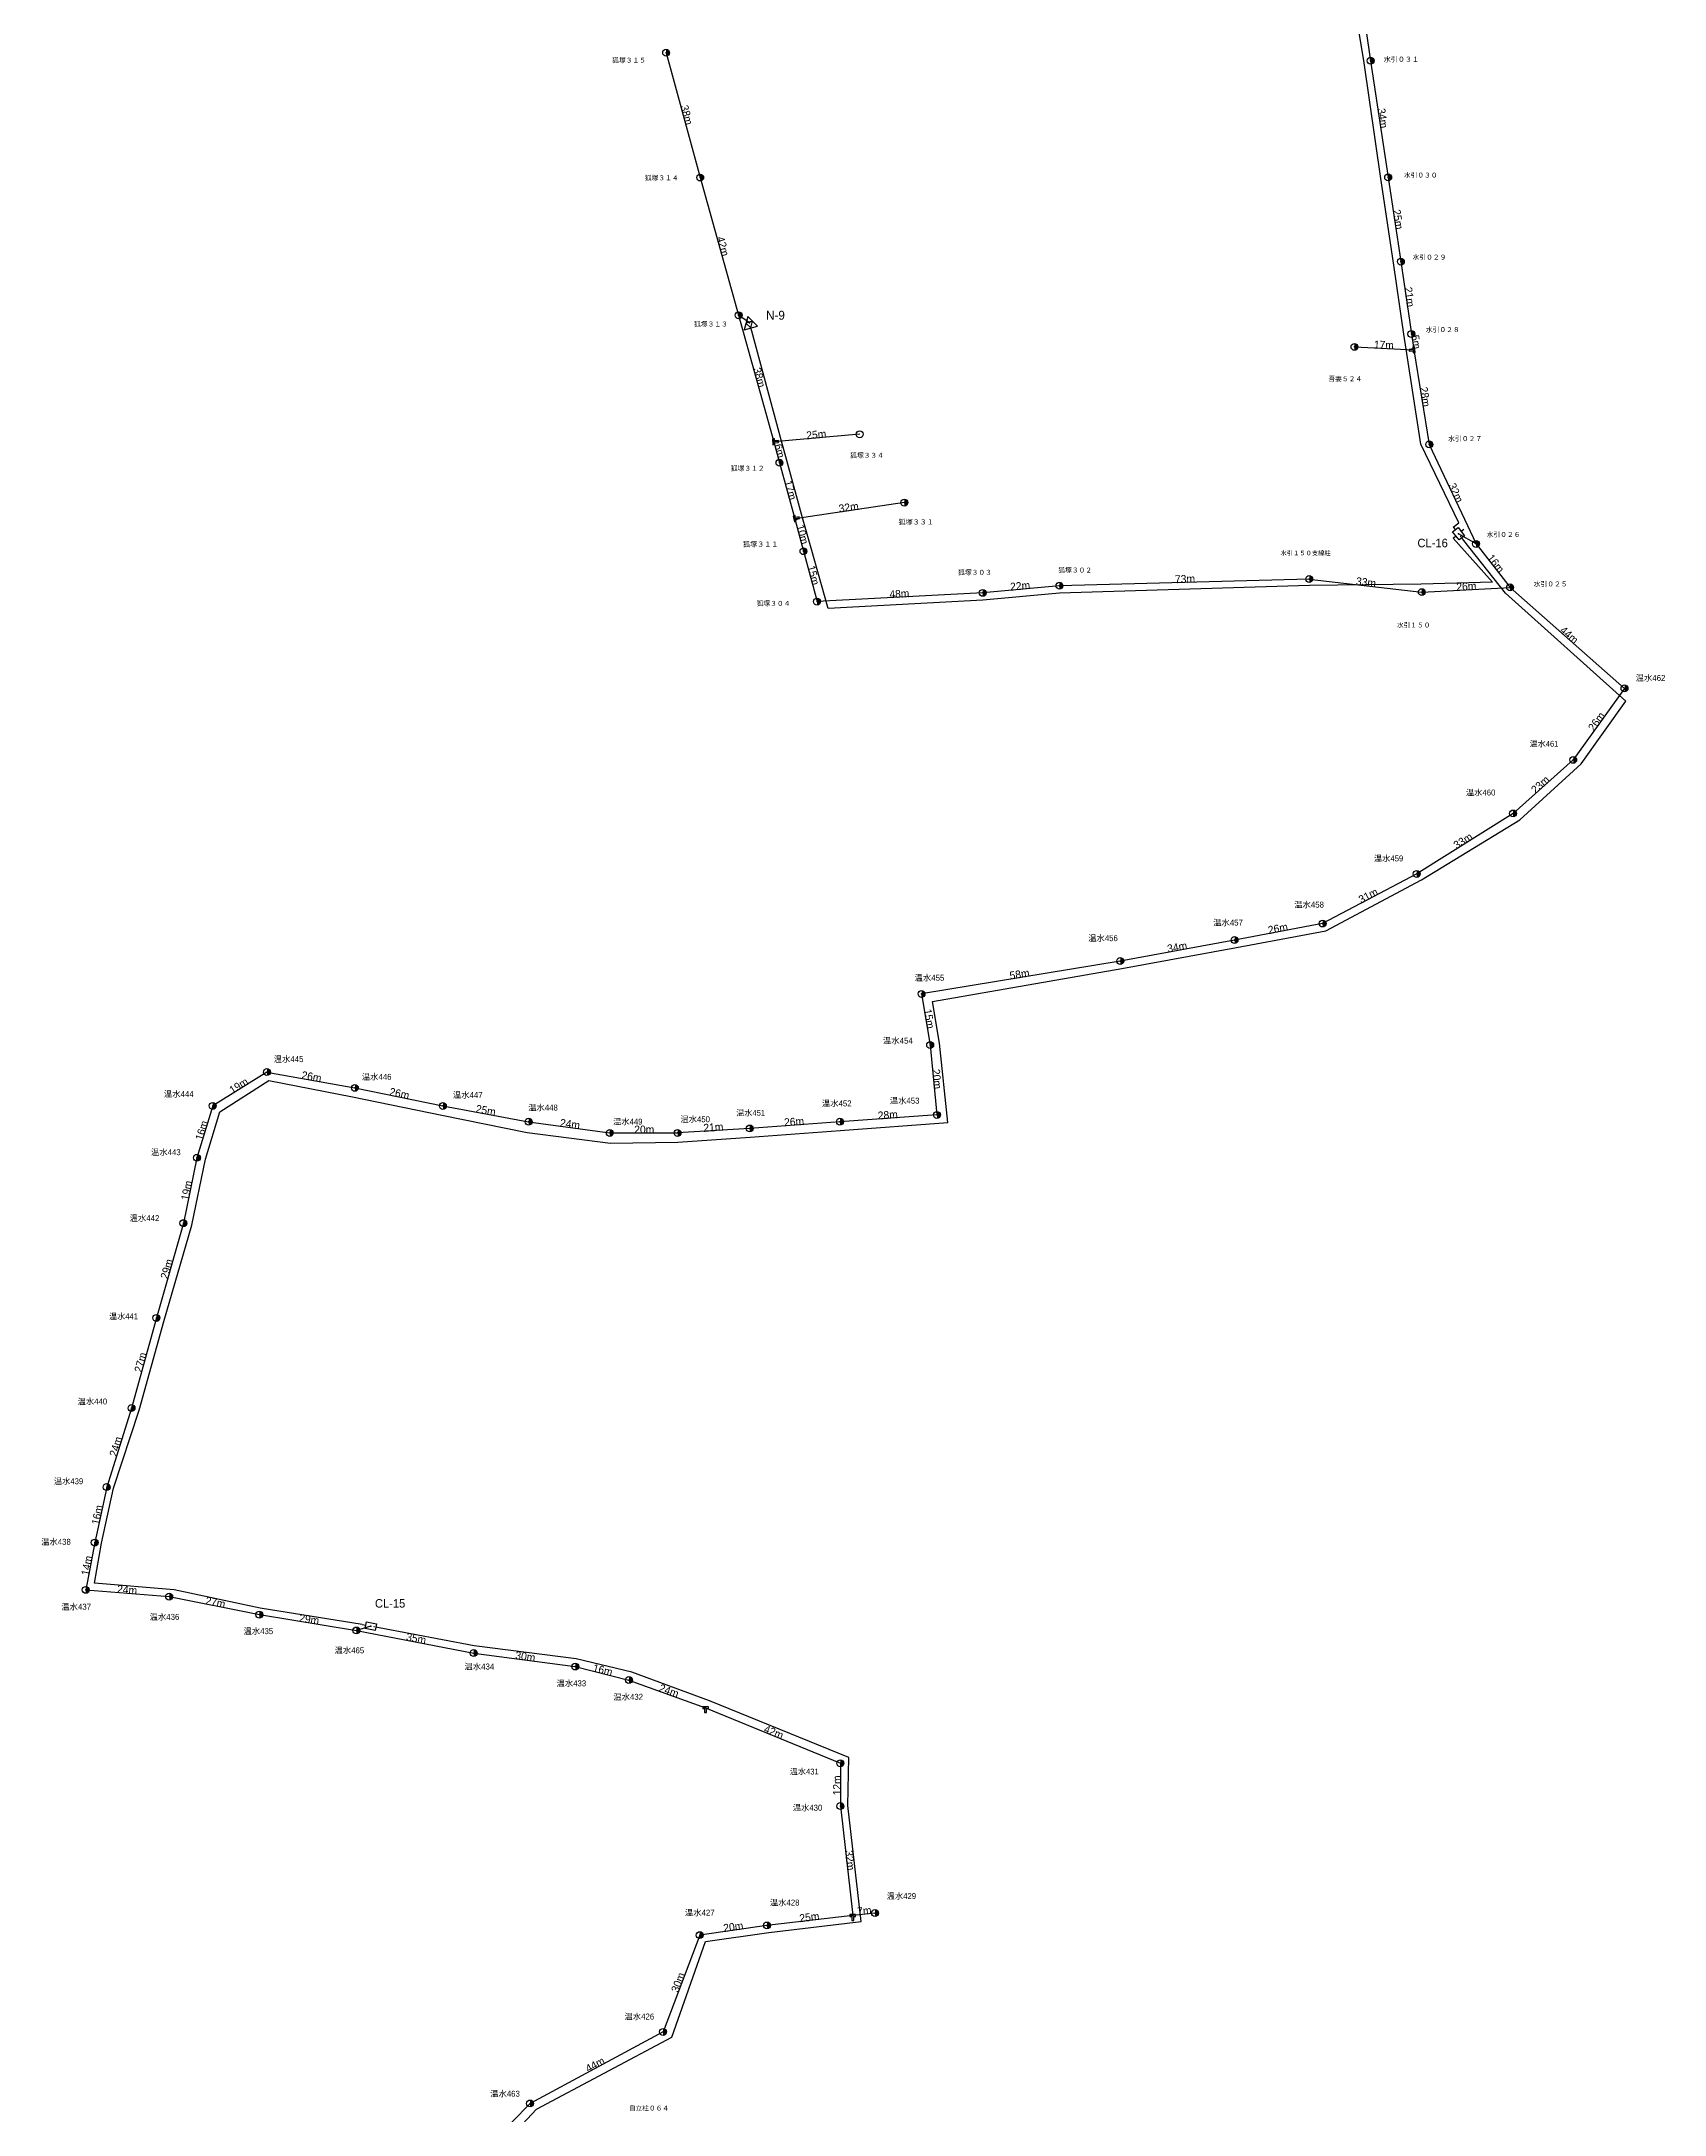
# Model space of a CAD drawing. Extents: x 11718 to 14317, y 5718 to 11395.
# Drawn here: x 11718 to 12190, y 8563 to 9165 of the extents above; entities that cross this region are included whole.
import ezdxf
from ezdxf.enums import TextEntityAlignment as Align

# ---------------------------------------------------------------- set-up
doc = ezdxf.new("R2010")
doc.units = 0
doc.layers.get('0').update_dxf_attribs({"lineweight": 25})
for name, color, linetype, lineweight in [('DROP', 6, 'Continuous', 25), ('IN', 7, 'Continuous', 25), ('KAN', 3, 'Continuous', 25), ('KPLINK', 2, 'Continuous', 25), ('MESSEN', 9, 'Continuous', 25), ('POLE', 7, 'Continuous', 25), ('SPAN', 7, 'Continuous', 25)]:
    doc.layers.add(name, color=color, linetype=linetype, lineweight=lineweight)
doc.styles.add('MS PGothic', font='')
doc.styles.get("Standard").update_dxf_attribs({"font": 'txt.shx', "bigfont": 'extfont2'})
doc.styles.get('MS PGothic').set_extended_font_data('ＭＳ Ｐゴシック')

# ---------------------------------------------------------------- blocks, each defined once
blk = doc.blocks.new('T_CP')
at = {"transparency": 33554687}
h = blk.add_hatch(color=256, dxfattribs=at)
edge = h.paths.add_edge_path()
edge.add_spline(control_points=[(0, -1), (0.09, -1), (0.26, -0.98), (0.51, -0.88), (0.72, -0.72), (0.88, -0.51), (0.98, -0.26), (1.01, 0), (0.98, 0.26), (0.88, 0.51), (0.72, 0.72), (0.51, 0.88), (0.26, 0.98), (0.09, 1), (0, 1)], knot_values=[0, 0, 0, 0, 0.261052, 0.522105, 0.783157, 1.04421, 1.305262, 1.566314, 1.827367, 2.088419, 2.349471, 2.610524, 2.871576, 3.132629, 3.132629, 3.132629, 3.132629], weights=[1, 1, 1, 1, 1, 1, 1, 1, 1, 1, 1, 1, 1, 1, 1], degree=3, periodic=0)
edge.add_line((0, 1), (0, 0))
edge.add_line((0, 0), (0, -1))
blk.add_circle((0, 0), 1)
blk.add_point((0, 0))
at = {"layer": 'SPAN', "flags": 1}
for tag in ['V7', 'V8', 'V1', 'V2', 'V4', 'V3', 'V5', 'V6']:
    blk.add_attdef(tag, (0, 0), '', height=0.2, dxfattribs=at)
blk = doc.blocks.new('T_BUN')
blk.add_lwpolyline([(-0.84, 0.28), (-0.84, -0.28), (-0.28, -0.28), (-0.28, -1.4), (0.28, -1.4), (0.28, -0.28), (0.84, -0.28), (0.84, 0.28), (-0.84, 0.28)], close=True)
blk.add_point((0, 0))
at = {"layer": 'SPAN', "flags": 1}
for tag in ['V2', 'V7', 'V8', 'V4', 'V3', 'V5', 'V6', 'V1']:
    blk.add_attdef(tag, (0, 0), '', height=0.2, dxfattribs=at)
blk = doc.blocks.new('T_WP')
at = {"linetype": 'Continuous'}
blk.add_circle((0, 0), 1, dxfattribs=at)
at = {"layer": 'SPAN', "flags": 1}
for tag in ['V1', 'V2', 'V3', 'V4', 'V5', 'V6', 'V7', 'V8']:
    blk.add_attdef(tag, (0, 0), '', height=0.2, dxfattribs=at)
blk = doc.blocks.new('CL_CL1')
at = {"layer": 'IN', "transparency": 33554687}
h = blk.add_hatch(color=256, dxfattribs=at)
edge = h.paths.add_edge_path()
edge.add_spline(control_points=[(1.7, 0), (1.7, 0.02), (1.7, 0.05), (1.68, 0.1), (1.64, 0.14), (1.6, 0.18), (1.55, 0.2), (1.5, 0.2), (1.45, 0.2), (1.4, 0.18), (1.36, 0.14), (1.32, 0.1), (1.3, 0.05), (1.3, 0.02), (1.3, 0)], knot_values=[0, 0, 0, 0, 0.05221, 0.104421, 0.156631, 0.208842, 0.261052, 0.313263, 0.365473, 0.417684, 0.469894, 0.522105, 0.574315, 0.626526, 0.626526, 0.626526, 0.626526], weights=[1, 1, 1, 1, 1, 1, 1, 1, 1, 1, 1, 1, 1, 1, 1], degree=3, periodic=0)
edge.add_line((1.3, 0), (1.5, 0))
edge.add_line((1.5, 0), (1.7, 0))
h = blk.add_hatch(color=256, dxfattribs=at)
edge = h.paths.add_edge_path()
edge.add_spline(control_points=[(1.3, 0), (1.3, -0.02), (1.3, -0.05), (1.32, -0.1), (1.36, -0.14), (1.4, -0.18), (1.45, -0.2), (1.5, -0.2), (1.55, -0.2), (1.6, -0.18), (1.64, -0.14), (1.68, -0.1), (1.7, -0.05), (1.7, -0.02), (1.7, 0)], knot_values=[0, 0, 0, 0, 0.05221, 0.104421, 0.156631, 0.208842, 0.261052, 0.313263, 0.365473, 0.417684, 0.469894, 0.522105, 0.574315, 0.626526, 0.626526, 0.626526, 0.626526], weights=[1, 1, 1, 1, 1, 1, 1, 1, 1, 1, 1, 1, 1, 1, 1], degree=3, periodic=0)
edge.add_line((1.7, 0), (1.5, 0))
edge.add_line((1.5, 0), (1.3, 0))
for p, q in [((0, 0), (1, 0)), ((5, 0), (4, 0))]:
    blk.add_line(p, q)
blk.add_lwpolyline([(1, -1), (1, 1), (4, 1), (4, -1), (1, -1)], close=True)
blk.add_point((2.5, 0))
at = {"layer": 'SPAN', "flags": 1}
for tag in ['V8', 'V7', 'V6', 'V5', 'V4', 'V3', 'V2', 'V1']:
    blk.add_attdef(tag, (0, 0), '', height=0.2, dxfattribs=at)
blk = doc.blocks.new('CL_CL2')
at = {"layer": 'IN', "transparency": 33554687}
h = blk.add_hatch(color=256, dxfattribs=at)
edge = h.paths.add_edge_path()
edge.add_spline(control_points=[(1.7, 0), (1.7, 0.02), (1.7, 0.05), (1.68, 0.1), (1.64, 0.14), (1.6, 0.18), (1.55, 0.2), (1.5, 0.2), (1.45, 0.2), (1.4, 0.18), (1.36, 0.14), (1.32, 0.1), (1.3, 0.05), (1.3, 0.02), (1.3, 0)], knot_values=[0, 0, 0, 0, 0.05221, 0.104421, 0.156631, 0.208842, 0.261052, 0.313263, 0.365473, 0.417684, 0.469894, 0.522105, 0.574315, 0.626526, 0.626526, 0.626526, 0.626526], weights=[1, 1, 1, 1, 1, 1, 1, 1, 1, 1, 1, 1, 1, 1, 1], degree=3, periodic=0)
edge.add_line((1.3, 0), (1.5, 0))
edge.add_line((1.5, 0), (1.7, 0))
h = blk.add_hatch(color=256, dxfattribs=at)
edge = h.paths.add_edge_path()
edge.add_spline(control_points=[(1.3, 0), (1.3, -0.02), (1.3, -0.05), (1.32, -0.1), (1.36, -0.14), (1.4, -0.18), (1.45, -0.2), (1.5, -0.2), (1.55, -0.2), (1.6, -0.18), (1.64, -0.14), (1.68, -0.1), (1.7, -0.05), (1.7, -0.02), (1.7, 0)], knot_values=[0, 0, 0, 0, 0.05221, 0.104421, 0.156631, 0.208842, 0.261052, 0.313263, 0.365473, 0.417684, 0.469894, 0.522105, 0.574315, 0.626526, 0.626526, 0.626526, 0.626526], weights=[1, 1, 1, 1, 1, 1, 1, 1, 1, 1, 1, 1, 1, 1, 1], degree=3, periodic=0)
edge.add_line((1.7, 0), (1.5, 0))
edge.add_line((1.5, 0), (1.3, 0))
for p, q in [((0, 0), (1, 0)), ((2.5, 2), (2.5, 1)), ((5, 0), (4, 0)), ((2.5, -2), (2.5, -1))]:
    blk.add_line(p, q)
blk.add_lwpolyline([(1, -1), (1, 1), (4, 1), (4, -1), (1, -1)], close=True)
blk.add_point((2.5, 0))
at = {"layer": 'SPAN', "flags": 1}
for tag in ['V8', 'V7', 'V6', 'V5', 'V4', 'V3', 'V2', 'V1']:
    blk.add_attdef(tag, (0, 0), '', height=0.2, dxfattribs=at)
blk = doc.blocks.new('NODE_NODE1')
blk.add_line((0, 0), (1, 0))
for points in [[(1, -2), (4.46, 0), (1, 2), (1, -2)], [(2.73, 1), (1, 0), (2.73, -1), (2.73, 1)]]:
    blk.add_lwpolyline(points, close=True)
blk.add_point((2.5, 0))
at = {"layer": 'SPAN', "flags": 1}
for tag in ['V2', 'V3', 'V5', 'V6', 'V4', 'V8', 'V7', 'V1']:
    blk.add_attdef(tag, (0, 0), '', height=0.2, dxfattribs=at)

msp = doc.modelspace()

# ---------------------------------------------------------------- linework, layer by layer
at = {"layer": 'DROP'}
msp.add_lwpolyline([(12128.44, 9020.64), (12139.85, 9007.88), (12119.17, 9007.23), (12086.71, 9006.89), (12014.11, 9004.68), (11991.85, 9002.58), (11946.89, 9000.15), (11942.01, 9017.73), (11939.48, 9026.55), (11934.91, 9043.15), (11933.34, 9048.82), (11924.7, 9080.71)], dxfattribs=at)
at = {"layer": 'KAN'}
for points in [[(12128.45, 9023.85), (12130.12, 9025.09), (12119.06, 9047.92), (12114.76, 9075.48), (12114.1, 9079.89), (12111.15, 9100.54), (12107.43, 9125.11), (12102.57, 9158.63), (12099.05, 9180.4), (12096.01, 9200.53), (12093.24, 9221.01), (12092.06, 9252.81), (12092.6, 9275.73), (12092.72, 9281.46), (12096.03, 9310.95), (12097.14, 9315.08), (12102.43, 9348.2), (12106.9, 9391.39), (12111.72, 9422.57), (12112.61, 9431.26), (12114.7, 9454.71), (12111.48, 9481.71), (12144.16, 9486.02)], [(11811.62, 8705.16), (11781.91, 8709.85), (11756.97, 8715.17), (11733.82, 8717.12), (11735.9, 8728.72), (11739.4, 8744.71), (11746.79, 8767.39), (11753.94, 8793.09), (11762.08, 8821.13), (11766.06, 8840.29), (11770.27, 8854.05), (11784.48, 8863.08), (11808.73, 8858.38), (11834.73, 8853.06), (11859.49, 8848.03), (11883.71, 8844.93), (11903.23, 8845.21), (11924.28, 8846.68), (11950.41, 8848.64), (11981.64, 8850.96), (11979.26, 8873.94), (11977.25, 8886.03), (12032.19, 8895.63), (12065.47, 8901.71), (12091.47, 8906.54), (12119.21, 8921.42), (12147.78, 8938.85), (12165.58, 8955.04), (12178.62, 8973.27), (12143.66, 9004.68), (12131.56, 9019.93)], [(11839.05, 8539.64), (11862.24, 8564.43), (11901.47, 8585.28), (11911.32, 8613.07), (11929.72, 8615.71), (11956.48, 8618.89), (11952.6, 8652.61), (11952.96, 8666.56), (11912.41, 8682.98), (11889.86, 8691.28), (11873.71, 8695.2), (11844.12, 8698.99), (11816.52, 8704.2)]]:
    msp.add_lwpolyline(points, dxfattribs=at)
at = {"layer": 'KPLINK'}
for p, q in [((11924.05, 9083.12), (11920.91, 9085.34)), ((12135.09, 9018.95), (12130, 9021.89)), ((11814.07, 8704.68), (11809.9, 8703.41))]:
    msp.add_line(p, q, dxfattribs=at)
at = {"layer": 'MESSEN'}
for p, q in [((12101.31, 9180.22), (12104.46, 9159.24)), ((11899.86, 9161.6), (11909.75, 9125.34)), ((12104.46, 9159.24), (12109.56, 9125.4)), ((11909.75, 9125.34), (11920.91, 9085.34)), ((12109.56, 9125.4), (12113.25, 9100.92)), ((12113.25, 9100.92), (12116.31, 9079.91)), ((11920.91, 9085.34), (11931.1, 9048.6)), ((12116.31, 9079.91), (12117.05, 9075.33)), ((12099.78, 9076.17), (12117.05, 9075.33)), ((12117.05, 9075.33), (12121.5, 9047.85)), ((11956.09, 9050.8), (11931.1, 9048.6)), ((11931.1, 9048.6), (11932.78, 9042.52)), ((11932.78, 9042.52), (11937.21, 9026.28)), ((12121.5, 9047.85), (12135.09, 9018.95)), ((11969.04, 9030.94), (11937.21, 9026.28)), ((11937.21, 9026.28), (11939.74, 9016.84)), ((12135.09, 9018.95), (12144.99, 9006.31)), ((11939.74, 9016.84), (11943.68, 9002.2)), ((12014.09, 9006.8), (11991.8, 9004.73)), ((12086.63, 9008.73), (12014.09, 9006.8)), ((12086.63, 9008.73), (12119.33, 9004.94)), ((11991.8, 9004.73), (11943.68, 9002.2)), ((12119.33, 9004.94), (12144.99, 9006.31)), ((12144.99, 9006.31), (12178.2, 8976.98)), ((12178.2, 8976.98), (12163.3, 8956.24)), ((12163.3, 8956.24), (12145.82, 8940.67)), ((12145.82, 8940.67), (12117.86, 8923.1)), ((12117.86, 8923.1), (12090.52, 8908.71)), ((12090.52, 8908.71), (12064.94, 8903.92)), ((12064.94, 8903.92), (12031.74, 8897.82)), ((12031.74, 8897.82), (11974.04, 8888.27)), ((11974.04, 8888.27), (11976.54, 8873.42)), ((11976.54, 8873.42), (11978.51, 8853.12)), ((11783.91, 8865.56), (11768.18, 8855.74)), ((11783.91, 8865.56), (11809.46, 8860.98)), ((11809.46, 8860.98), (11835.01, 8855.74)), ((11768.18, 8855.74), (11763.59, 8840.68)), ((11835.01, 8855.74), (11859.91, 8851.15)), ((11859.91, 8851.15), (11883.5, 8847.88)), ((11950.33, 8851.15), (11924.12, 8849.19)), ((11978.51, 8853.12), (11950.33, 8851.15)), ((11883.5, 8847.88), (11903.16, 8847.88)), ((11924.12, 8849.19), (11903.16, 8847.88)), ((11763.59, 8840.68), (11759.66, 8821.69)), ((11759.66, 8821.69), (11751.8, 8794.18)), ((11751.8, 8794.18), (11744.59, 8767.99)), ((11744.59, 8767.99), (11737.39, 8745.07)), ((11737.39, 8745.07), (11733.9, 8728.95)), ((11733.9, 8728.95), (11731.28, 8715.2)), ((11731.28, 8715.2), (11755.52, 8713.23)), ((11755.52, 8713.23), (11781.73, 8708)), ((11781.73, 8708), (11809.9, 8703.41)), ((11809.9, 8703.41), (11843.98, 8696.86)), ((11843.98, 8696.86), (11873.46, 8692.93)), ((11873.46, 8692.93), (11889.05, 8689)), ((11889.05, 8689), (11911.31, 8680.99)), ((11911.31, 8680.99), (11950.46, 8664.84)), ((11950.46, 8664.84), (11950.46, 8652.43)), ((11950.46, 8652.43), (11954.05, 8620.61)), ((11960.52, 8621.33), (11954.05, 8620.61)), ((11929.15, 8617.74), (11909.6, 8614.94)), ((11954.05, 8620.61), (11929.15, 8617.74)), ((11909.6, 8614.94), (11898.95, 8586.83)), ((11898.95, 8586.83), (11860.33, 8566.05)), ((11860.33, 8566.05), (11837.34, 8542.67))]:
    msp.add_line(p, q, dxfattribs=at)

# ---------------------------------------------------------------- block references
at = {"layer": 'DROP', "rotation": 104.9601140007496}
msp.add_blockref('NODE_NODE1', (11924.7, 9080.71), dxfattribs=at)
at = {"layer": 'KAN'}
for name, p, rotation in [('CL_CL2', (12131.56, 9019.93), 128.4452285559488), ('CL_CL1', (11816.52, 8704.2), 168.9758948608044)]:
    msp.add_blockref(name, p, dxfattribs=dict(at, rotation=rotation))
at = {"layer": 'POLE'}
for name, p in [('T_CP', (11899.86, 9161.6)), ('T_CP', (12104.46, 9159.24)), ('T_CP', (11909.75, 9125.34)), ('T_CP', (12109.56, 9125.4)), ('T_CP', (12113.25, 9100.92)), ('T_CP', (11920.91, 9085.34)), ('T_CP', (12116.31, 9079.91)), ('T_CP', (12099.78, 9076.17)), ('T_WP', (11956.09, 9050.8)), ('T_CP', (12121.5, 9047.85)), ('T_CP', (11932.78, 9042.52)), ('T_CP', (11969.04, 9030.94)), ('T_CP', (12135.09, 9018.95)), ('T_CP', (11939.74, 9016.84)), ('T_CP', (12014.09, 9006.8)), ('T_CP', (12086.63, 9008.73)), ('T_CP', (12144.99, 9006.31)), ('T_CP', (11943.68, 9002.2)), ('T_CP', (11991.8, 9004.73)), ('T_CP', (12119.33, 9004.94)), ('T_CP', (12178.2, 8976.98)), ('T_CP', (12163.3, 8956.24)), ('T_CP', (12145.82, 8940.67)), ('T_CP', (12117.86, 8923.1)), ('T_CP', (12064.94, 8903.92)), ('T_CP', (12090.52, 8908.71)), ('T_CP', (12031.74, 8897.82)), ('T_CP', (11974.04, 8888.27)), ('T_CP', (11976.54, 8873.42)), ('T_CP', (11783.91, 8865.56)), ('T_CP', (11809.46, 8860.98)), ('T_CP', (11768.18, 8855.74)), ('T_CP', (11835.01, 8855.74)), ('T_CP', (11859.91, 8851.15)), ('T_CP', (11924.12, 8849.19)), ('T_CP', (11950.33, 8851.15)), ('T_CP', (11978.51, 8853.12)), ('T_CP', (11883.5, 8847.88)), ('T_CP', (11903.16, 8847.88)), ('T_CP', (11763.59, 8840.68)), ('T_CP', (11759.66, 8821.69)), ('T_CP', (11751.8, 8794.18)), ('T_CP', (11744.59, 8767.99)), ('T_CP', (11737.39, 8745.07)), ('T_CP', (11733.9, 8728.95)), ('T_CP', (11731.28, 8715.2)), ('T_CP', (11755.52, 8713.23)), ('T_CP', (11781.73, 8708)), ('T_CP', (11809.9, 8703.41)), ('T_CP', (11843.98, 8696.86)), ('T_CP', (11873.46, 8692.93)), ('T_CP', (11889.05, 8689)), ('T_BUN', (11911.31, 8680.99)), ('T_CP', (11950.46, 8664.84)), ('T_CP', (11950.46, 8652.43)), ('T_CP', (11960.52, 8621.33)), ('T_CP', (11909.6, 8614.94)), ('T_CP', (11929.15, 8617.74)), ('T_BUN', (11954.05, 8620.61)), ('T_CP', (11898.95, 8586.83)), ('T_CP', (11860.33, 8566.05))]:
    msp.add_blockref(name, p, dxfattribs=at)
for p, rotation in [((12117.05, 9075.33), 276.281792009957), ((11931.1, 9048.6), 93.2712183431851), ((11937.21, 9026.28), 102.2435642814742)]:
    msp.add_blockref('T_BUN', p, dxfattribs=dict(at, rotation=rotation))

# ---------------------------------------------------------------- texts
at = {"layer": 'DROP', "style": 'MS PGothic'}
msp.add_text('N-9', height=2.594, dxfattribs=at).set_placement((11928.87, 9083.28), align=Align.BOTTOM_LEFT)
at = {"layer": 'KAN', "style": 'MS PGothic'}
for s, height, p in [('CL-16', 2.475, (12118.06, 9017.23)), ('CL-15', 2.471, (11815.29, 8709.3))]:
    msp.add_text(s, height=height, dxfattribs=at).set_placement(p, align=Align.BOTTOM_LEFT)
at = {"layer": 'POLE', "style": 'MS PGothic'}
for s, height, p in [('狐塚３１５', 1.399, (11884.21, 9158.29)), ('水引０３１', 1.469, (12108.26, 9158.5)), ('水引０３０', 1.396, (12114.13, 9124.92)), ('狐塚３１４', 1.395, (11893.7, 9124.12)), ('水引０２９', 1.404, (12116.63, 9101.1)), ('狐塚３１３', 1.403, (11907.96, 9081.66)), ('水引０２８', 1.404, (12120.51, 9080.05)), ('吾妻５２４', 1.399, (12092.21, 9065.78)), ('水引０２７', 1.414, (12126.98, 9048.38)), ('狐塚３３４', 1.395, (11953.33, 9043.55)), ('狐塚３１２', 1.399, (11918.66, 9039.79)), ('狐塚３３１', 1.466, (11967.34, 9024.15)), ('狐塚３１１', 1.466, (11922.19, 9017.7)), ('水引０２６', 1.402, (12138.17, 9020.56)), ('水引１５０支線柱', 1.301, (12078.29, 9015.25)), ('狐塚３０３', 1.403, (11984.65, 9009.57)), ('狐塚３０２', 1.399, (12013.77, 9010.22)), ('水引０２５', 1.402, (12151.84, 9006.18)), ('狐塚３０４', 1.395, (11926.17, 9000.55)), ('水引１５０', 1.396, (12112.08, 8994.26)), ('温水462', 1.731, (12181.44, 8978.65)), ('温水461', 1.683, (12150.63, 8959.57)), ('温水460', 1.723, (12132.12, 8945.37)), ('温水459', 1.713, (12105.41, 8926.24)), ('温水457', 1.736, (12058.72, 8907.6)), ('温水458', 1.728, (12082.29, 8912.82)), ('温水456', 1.733, (12022.42, 8903.07)), ('温水455', 1.731, (11972.02, 8891.57)), ('温水454', 1.74, (11962.82, 8873.3)), ('温水445', 1.731, (11785.88, 8867.95)), ('温水446', 1.733, (11811.46, 8862.8)), ('温水444', 1.74, (11753.98, 8857.81)), ('温水447', 1.736, (11837.9, 8857.53)), ('温水448', 1.728, (11859.79, 8853.88)), ('温水452', 1.731, (11945.09, 8855.08)), ('温水453', 1.731, (11964.81, 8855.88)), ('温水449', 1.713, (11884.45, 8849.81)), ('温水450', 1.723, (11904, 8850.5)), ('温水451', 1.683, (11920.21, 8852.38)), ('温水443', 1.731, (11750.24, 8840.92)), ('温水442', 1.731, (11744.04, 8821.77)), ('温水441', 1.683, (11738.05, 8793.28)), ('温水440', 1.723, (11728.93, 8768.53)), ('温水439', 1.713, (11722.02, 8745.37)), ('温水438', 1.728, (11718.34, 8727.77)), ('温水437', 1.736, (11724.18, 8708.9)), ('温水436', 1.733, (11749.84, 8705.97)), ('温水435', 1.731, (11777.11, 8701.83)), ('温水465', 1.731, (11803.54, 8696.25)), ('温水434', 1.74, (11841.27, 8691.54)), ('温水433', 1.731, (11868.01, 8686.66)), ('温水432', 1.731, (11884.52, 8682.75)), ('温水431', 1.683, (11935.78, 8661.09)), ('温水430', 1.723, (11936.63, 8650.56)), ('温水429', 1.713, (11963.91, 8624.91)), ('温水427', 1.736, (11905.29, 8620.06)), ('温水428', 1.728, (11929.98, 8623.01)), ('温水426', 1.733, (11887.75, 8589.91)), ('温水463', 1.731, (11848.74, 8567.49)), ('自立柱０６４', 1.392, (11889.01, 8563.58))]:
    msp.add_text(s, height=height, dxfattribs=at).set_placement(p, align=Align.BOTTOM_LEFT)
at = {"layer": 'SPAN', "style": 'MS PGothic'}
for s, height, rotation, p in [('38m', 2.285, 285, (11905.83, 9143.53)), ('34m', 2.285, 279, (12107.98, 9142.58)), ('25m', 2.285, 279, (12112.42, 9113.19)), ('42m', 2.263, 286, (11916.36, 9105.38)), ('21m', 2.285, 278, (12115.75, 9090.67)), ('5m', 2.253, 279, (12117.69, 9077.61)), ('17m', 2.252, 357, (12108.32, 9076.76)), ('38m', 2.285, 285, (11926.95, 9067.29)), ('28m', 2.285, 279, (12120.28, 9061.67)), ('25m', 2.285, 5, (11943.46, 9050.69)), ('6m', 2.208, 285, (11932.86, 9045.97)), ('17m', 2.252, 285, (11935.98, 9034.58)), ('32m', 2.285, 295, (12129.22, 9033.79)), ('32m', 2.285, 8, (11952.87, 9029.58)), ('10m', 2.252, 285, (11939.47, 9021.71)), ('15m', 2.252, 285, (11942.65, 9009.86)), ('16m', 2.252, 308, (12140.81, 9013.27)), ('22m', 2.285, 5, (12002.66, 9006.74)), ('73m', 2.308, 2, (12050.55, 9008.77)), ('33m', 2.285, 353, (12103.13, 9007.83)), ('26m', 2.285, 3, (12132.26, 9006.63)), ('48m', 2.263, 3, (11967.59, 9004.46)), ('44m', 2.263, 319, (12162.14, 8992.5)), ('26m', 2.285, 54, (12170.07, 8967.38)), ('23m', 2.285, 42, (12153.74, 8949.06)), ('33m', 2.285, 32, (12131.3, 8932.73)), ('31m', 2.285, 28, (12103.77, 8916.81)), ('26m', 2.285, 11, (12077.53, 8907.29)), ('34m', 2.285, 10, (12048.27, 8901.87)), ('58m', 2.285, 9, (12002.49, 8893.99)), ('15m', 2.252, 280, (11976.27, 8881.04)), ('19m', 2.252, 32, (11775.71, 8861.62)), ('26m', 2.285, 350, (11796.88, 8864.25)), ('20m', 2.285, 276, (11978.5, 8863.56)), ('26m', 2.285, 348, (11822.4, 8859.34)), ('25m', 2.285, 350, (11847.49, 8854.46)), ('16m', 2.252, 73, (11764.97, 8848.62)), ('24m', 2.285, 352, (11871.94, 8850.49)), ('21m', 2.285, 4, (11913.57, 8849.53)), ('26m', 2.285, 4, (11937.01, 8851.16)), ('28m', 2.285, 4, (11964.23, 8853.12)), ('19m', 2.252, 78, (11760.61, 8831.19)), ('29m', 2.285, 74, (11754.82, 8808.4)), ('27m', 2.285, 75, (11747.21, 8781.27)), ('24m', 2.285, 73, (11740.03, 8756.82)), ('16m', 2.252, 78, (11734.61, 8736.98)), ('14m', 2.252, 79, (11731.61, 8722.26)), ('24m', 2.285, 355, (11743.32, 8715.23)), ('27m', 2.285, 349, (11768.96, 8711.57)), ('29m', 2.285, 351, (11796.2, 8706.65)), ('35m', 2.285, 349, (11827.28, 8701.09)), ('30m', 2.285, 352, (11858.98, 8695.87)), ('16m', 2.252, 346, (11881.46, 8691.95)), ('24m', 2.285, 340, (11900.68, 8685.88)), ('42m', 2.263, 338, (11931.11, 8673.9)), ('12m', 2.252, 90, (11949.46, 8658.43)), ('32m', 2.285, 276, (11953.25, 8636.65)), ('25m', 2.285, 7, (11941.45, 8620.16)), ('7m', 2.285, 6, (11957.42, 8621.99)), ('20m', 2.285, 8, (11919.36, 8617.35)), ('30m', 2.285, 69, (11903.33, 8601.21)), ('44m', 2.263, 28, (11879.23, 8577.35))]:
    msp.add_text(s, height=height, rotation=rotation, dxfattribs=at).set_placement(p, align=Align.MIDDLE_CENTER)
msp.add_text('20m', height=2.285, dxfattribs=at).set_placement((11893.5, 8848.88), align=Align.MIDDLE_CENTER)

doc.saveas('drawing.dxf')
